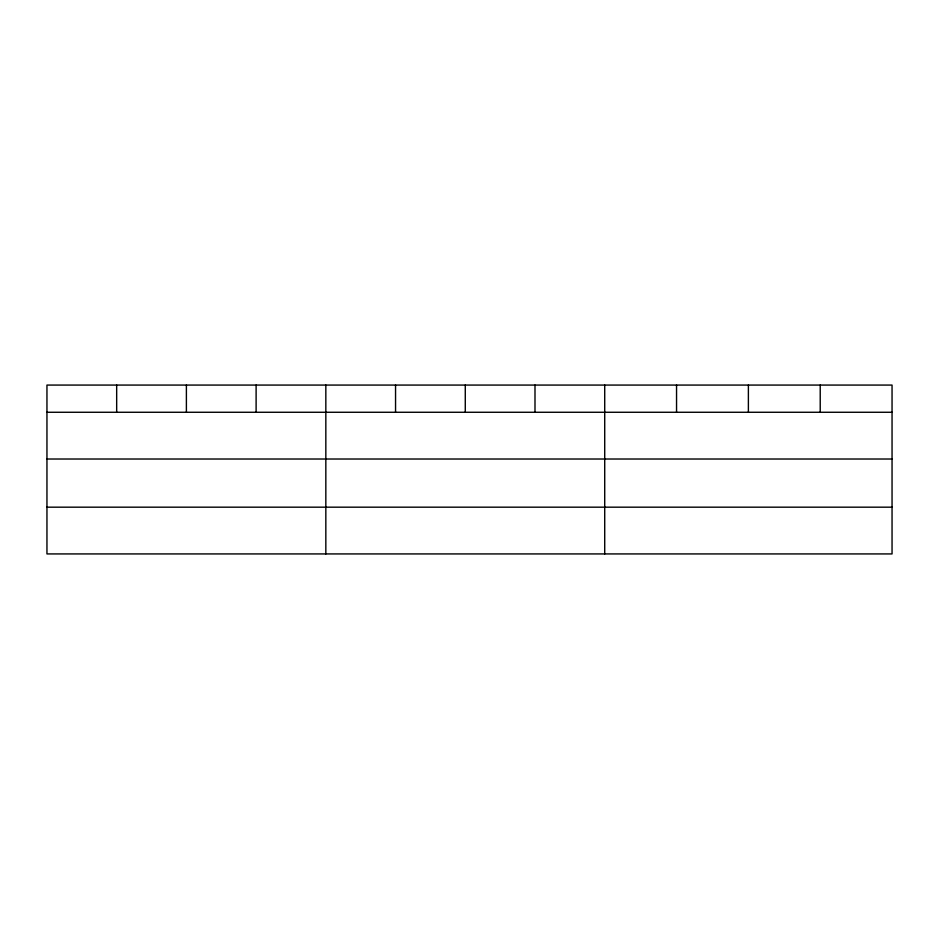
<?xml version="1.0" encoding="UTF-8"?>
<svg xmlns="http://www.w3.org/2000/svg" width="939" height="939" viewBox="0 0 939 939"><rect width="100%" height="100%" fill="white"/><g stroke="black" fill="none" stroke-linecap="round" stroke-linejoin="round"><path stroke-width="1.41" d="M892.05 459.018L892.05 385.072L46.95 385.072L46.95 553.928L892.05 553.928L892.05 459.018L46.95 459.018M46.95 412.268L892.05 412.268M46.95 507.177L892.05 507.177M820.216 385.072L820.216 412.268M748.383 385.072L748.383 412.268M676.549 385.072L676.549 412.268M604.716 385.072L604.716 553.928M534.995 385.072L534.995 412.268M465.274 385.072L465.274 412.268M395.554 385.072L395.554 412.268M325.833 385.072L325.833 553.928M256.112 385.072L256.112 412.268M186.392 385.072L186.392 412.268M116.671 385.072L116.671 412.268"/></g></svg>
